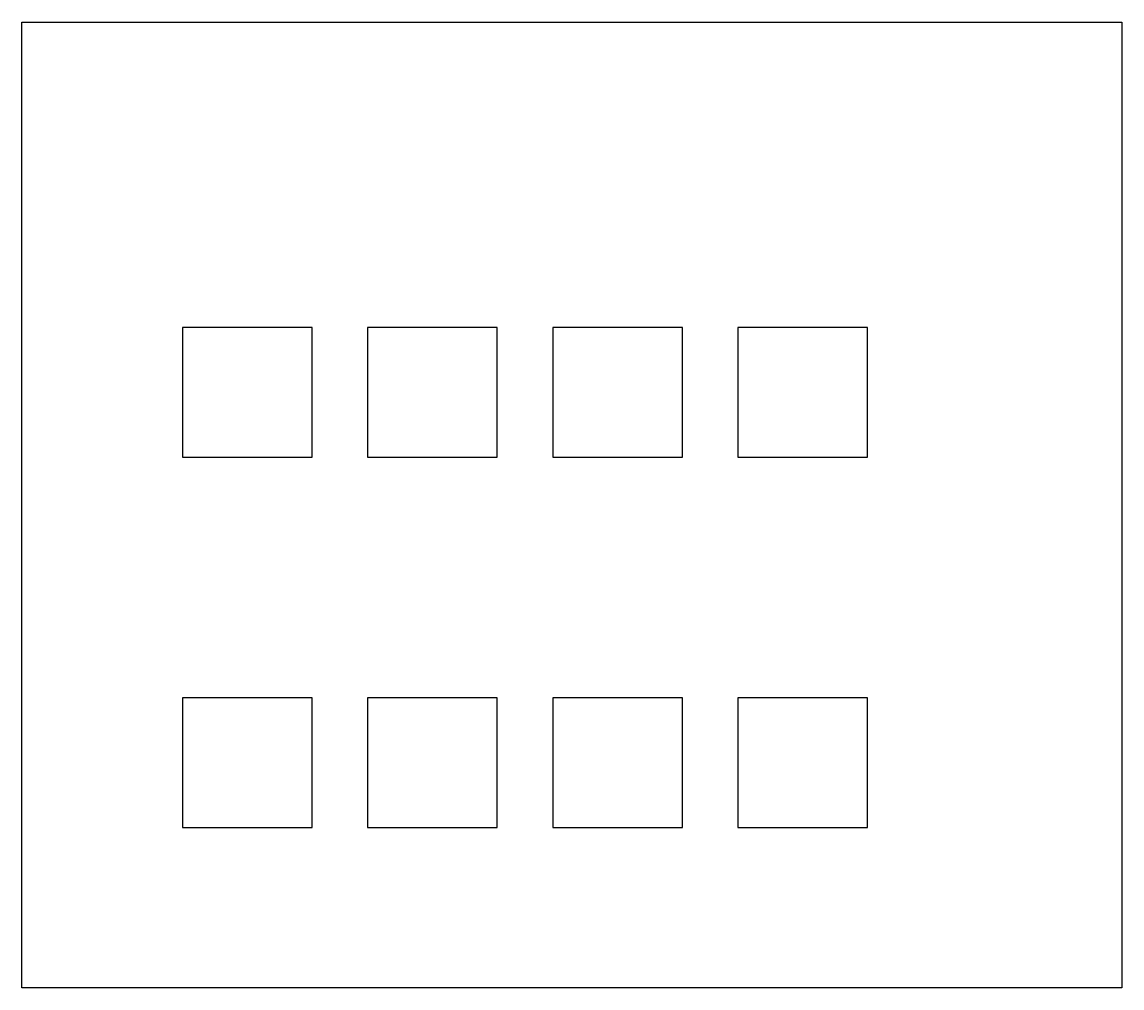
# Model space of a CAD drawing. Header units: millimetres. Extents: x -76.2 to 12.9, y 26.8 to 105.
import ezdxf

# ---------------------------------------------------------------- set-up
doc = ezdxf.new("R2010")
doc.units = ezdxf.units.MM
doc.layers.get('0').update_dxf_attribs({"linetype": 'CONTINUOUS'})

msp = doc.modelspace()

# ---------------------------------------------------------------- linework, layer by layer
for points in [[(-76.25, 26.75), (-76.25, 105), (12.86, 105), (12.86, 26.75)], [(-63.25, 69.75), (-52.75, 69.75), (-52.75, 80.25), (-63.25, 80.25)], [(-48.25, 80.25), (-48.25, 69.75), (-37.75, 69.75), (-37.75, 80.25)], [(-33.25, 69.75), (-22.75, 69.75), (-22.75, 80.25), (-33.25, 80.25)], [(-18.25, 69.75), (-7.75, 69.75), (-7.75, 80.25), (-18.25, 80.25)], [(-63.25, 39.75), (-52.75, 39.75), (-52.75, 50.25), (-63.25, 50.25)], [(-48.25, 39.75), (-37.75, 39.75), (-37.75, 50.25), (-48.25, 50.25)], [(-33.25, 39.75), (-22.75, 39.75), (-22.75, 50.25), (-33.25, 50.25)], [(-18.25, 39.75), (-7.75, 39.75), (-7.75, 50.25), (-18.25, 50.25)]]:
    msp.add_lwpolyline(points, close=True)

doc.saveas('drawing.dxf')
